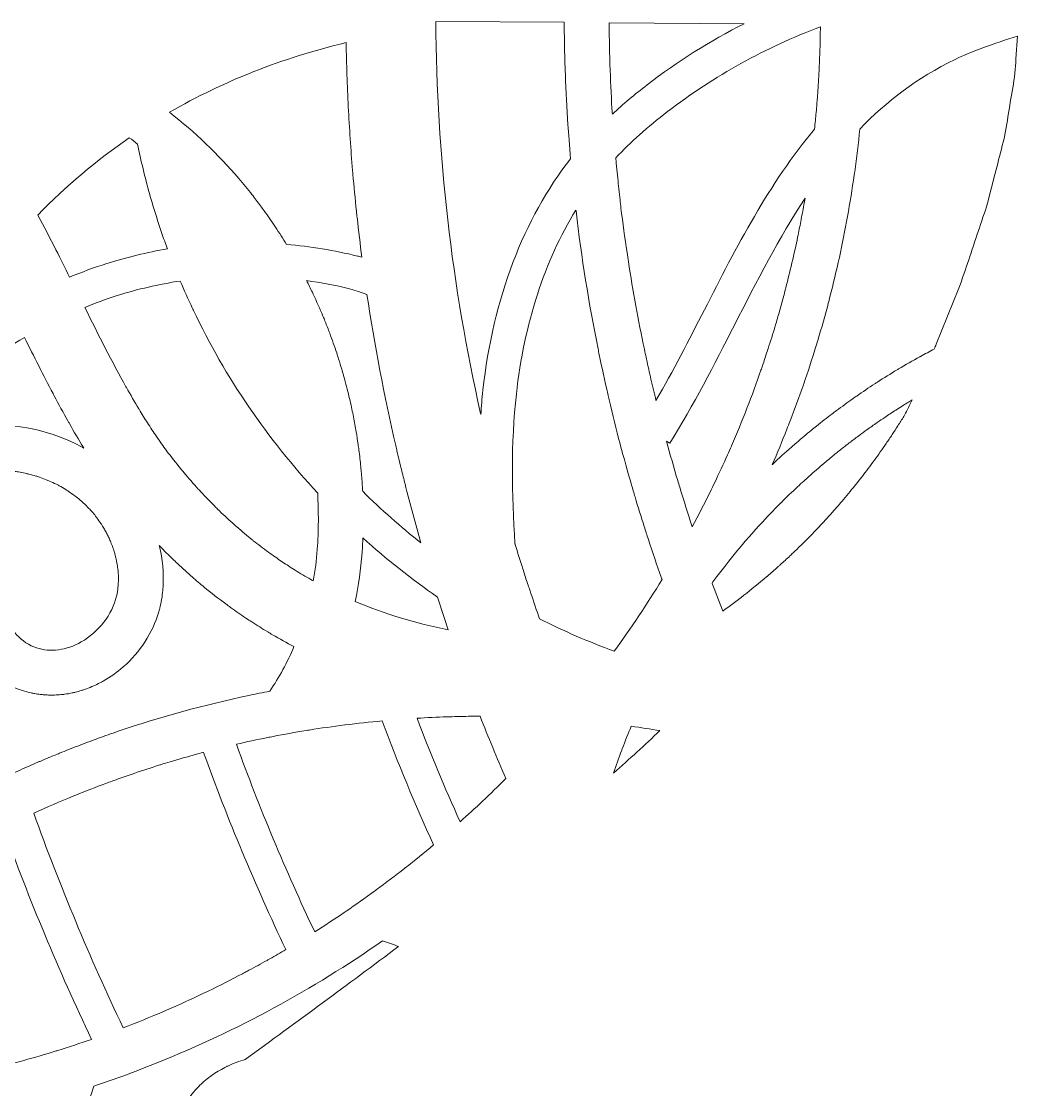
# Model space of a CAD drawing. Header units: millimetres. Extents: x -131 to 670, y -112 to 1620.
# Drawn here: x 345.3 to 404, y 655.9 to 718.8 of the extents above; entities that cross this region are included whole.
import ezdxf

# ---------------------------------------------------------------- set-up
doc = ezdxf.new("R2010")
doc.units = ezdxf.units.MM
doc.header["$MEASUREMENT"] = 0
doc.layers.add('Layer 2', color=7, linetype='Continuous')

msp = doc.modelspace()

# ---------------------------------------------------------------- linework, layer by layer
at = {"layer": 'Layer 2', "lineweight": 0}
for points, knots in [([(369.725, 718.844), (369.725, 718.844), (377.289, 718.787), (377.289, 718.787), (377.289, 718.741), (377.291, 718.696), (377.291, 718.651), (377.297, 718.043), (377.307, 717.436), (377.323, 716.83), (377.325, 716.748), (377.328, 716.666), (377.331, 716.583), (377.348, 716.002), (377.368, 715.421), (377.395, 714.841), (377.403, 714.671), (377.414, 714.502), (377.422, 714.333), (377.448, 713.837), (377.474, 713.341), (377.506, 712.847), (377.526, 712.54), (377.552, 712.234), (377.575, 711.927), (377.603, 711.556), (377.628, 711.184), (377.66, 710.814), (377.662, 710.793), (377.664, 710.771), (377.665, 710.749), (374.886, 707.212), (373.102, 702.515), (372.502, 697.111), (372.449, 696.635), (372.414, 696.158), (372.378, 695.681), (372.374, 695.701), (372.369, 695.721), (372.365, 695.741), (370.674, 703.242), (369.779, 710.976), (369.725, 718.844)], [0, 0, 0, 0, 1, 1, 1, 2, 2, 2, 3, 3, 3, 4, 4, 4, 5, 5, 5, 6, 6, 6, 7, 7, 7, 8, 8, 8, 9, 9, 9, 10, 10, 10, 11, 11, 11, 12, 12, 12, 13, 13, 13, 14, 14, 14, 14]), ([(387.887, 718.707), (385.882, 717.688), (383.972, 716.486), (382.172, 715.102), (381.429, 714.53), (380.751, 713.96), (380.126, 713.386), (380.123, 713.442), (380.118, 713.497), (380.114, 713.551), (380.111, 713.591), (380.108, 713.631), (380.105, 713.671), (380.105, 713.682), (380.105, 713.694), (380.104, 713.705), (380.052, 714.565), (380.015, 715.43), (379.986, 716.295), (379.979, 716.514), (379.972, 716.733), (379.966, 716.952), (379.965, 717.017), (379.964, 717.083), (379.962, 717.149), (379.95, 717.687), (379.943, 718.227), (379.938, 718.767), (379.938, 718.767), (387.887, 718.707), (387.887, 718.707)], [0, 0, 0, 0, 1, 1, 1, 2, 2, 2, 3, 3, 3, 4, 4, 4, 5, 5, 5, 6, 6, 6, 7, 7, 7, 8, 8, 8, 9, 9, 9, 10, 10, 10, 10]), ([(383.383, 713.53), (386.131, 715.643), (389.151, 717.31), (392.379, 718.517), (392.375, 718.117), (392.372, 717.717), (392.361, 717.319), (392.351, 717.003), (392.336, 716.687), (392.322, 716.372), (392.314, 716.172), (392.304, 715.974), (392.294, 715.775), (392.291, 715.715), (392.289, 715.655), (392.286, 715.594), (392.273, 715.375), (392.257, 715.157), (392.242, 714.938), (392.229, 714.735), (392.217, 714.532), (392.202, 714.331), (392.193, 714.208), (392.183, 714.086), (392.173, 713.964), (392.147, 713.644), (392.116, 713.326), (392.085, 713.007), (392.069, 712.837), (392.056, 712.667), (392.039, 712.498), (389.357, 709.297), (387.43, 705.538), (385.545, 701.848), (384.639, 700.074), (383.706, 698.257), (382.697, 696.514), (382.596, 696.928), (382.498, 697.345), (382.403, 697.761), (382.314, 698.153), (382.227, 698.545), (382.142, 698.938), (382.134, 698.973), (382.126, 699.008), (382.119, 699.044), (382.084, 699.204), (382.049, 699.364), (382.015, 699.525), (381.656, 701.23), (381.342, 702.953), (381.073, 704.69), (381.045, 704.869), (381.018, 705.048), (380.991, 705.228), (380.862, 706.097), (380.74, 706.969), (380.634, 707.847), (380.634, 707.85), (380.633, 707.853), (380.633, 707.856), (380.614, 708.013), (380.598, 708.171), (380.58, 708.328), (380.532, 708.757), (380.489, 709.186), (380.445, 709.617), (380.422, 709.848), (380.395, 710.08), (380.372, 710.312), (380.368, 710.355), (380.363, 710.397), (380.359, 710.439), (380.348, 710.56), (380.337, 710.681), (380.326, 710.802), (381.19, 711.719), (382.198, 712.618), (383.383, 713.53)], [0, 0, 0, 0, 1, 1, 1, 2, 2, 2, 3, 3, 3, 4, 4, 4, 5, 5, 5, 6, 6, 6, 7, 7, 7, 8, 8, 8, 9, 9, 9, 10, 10, 10, 11, 11, 11, 12, 12, 12, 13, 13, 13, 14, 14, 14, 15, 15, 15, 16, 16, 16, 17, 17, 17, 18, 18, 18, 19, 19, 19, 20, 20, 20, 21, 21, 21, 22, 22, 22, 23, 23, 23, 24, 24, 24, 25, 25, 25, 26, 26, 26, 26]), ([(365.372, 704.945), (365.269, 704.976), (365.177, 705.003), (365.112, 705.019), (363.746, 705.357), (362.342, 705.584), (360.931, 705.709), (360.723, 706.049), (360.509, 706.386), (360.288, 706.719), (360.288, 706.719), (360.288, 706.719), (360.288, 706.719), (360.07, 707.046), (359.847, 707.37), (359.616, 707.688), (359.546, 707.786), (359.471, 707.881), (359.399, 707.978), (359.235, 708.2), (359.071, 708.422), (358.901, 708.64), (358.648, 708.962), (358.389, 709.279), (358.123, 709.59), (356.904, 711.017), (355.537, 712.316), (354.048, 713.491), (357.201, 715.315), (360.671, 716.688), (364.448, 717.59), (364.469, 716.327), (364.512, 715.067), (364.575, 713.811), (364.638, 712.555), (364.722, 711.303), (364.826, 710.055), (364.832, 709.986), (364.84, 709.917), (364.846, 709.847), (364.908, 709.119), (364.979, 708.392), (365.055, 707.666), (365.068, 707.538), (365.082, 707.409), (365.096, 707.281), (365.181, 706.501), (365.272, 705.722), (365.372, 704.945)], [0, 0, 0, 0, 1, 1, 1, 2, 2, 2, 3, 3, 3, 4, 4, 4, 5, 5, 5, 6, 6, 6, 7, 7, 7, 8, 8, 8, 9, 9, 9, 10, 10, 10, 11, 11, 11, 12, 12, 12, 13, 13, 13, 14, 14, 14, 15, 15, 15, 16, 16, 16, 16]), ([(396.988, 698.37), (396.958, 698.352), (396.928, 698.335), (396.899, 698.317), (396.509, 698.082), (396.122, 697.841), (395.738, 697.593), (395.688, 697.56), (395.637, 697.527), (395.586, 697.495), (395.227, 697.261), (394.872, 697.02), (394.519, 696.774), (394.448, 696.725), (394.376, 696.677), (394.305, 696.627), (393.977, 696.395), (393.652, 696.157), (393.328, 695.914), (393.238, 695.847), (393.148, 695.783), (393.059, 695.715), (392.755, 695.483), (392.455, 695.246), (392.157, 695.006), (392.055, 694.924), (391.95, 694.844), (391.849, 694.761), (391.556, 694.521), (391.266, 694.273), (390.978, 694.024), (390.878, 693.938), (390.776, 693.855), (390.677, 693.767), (390.299, 693.434), (389.925, 693.094), (389.556, 692.746), (389.553, 692.743), (389.55, 692.74), (389.547, 692.738), (389.845, 693.423), (390.128, 694.115), (390.404, 694.812), (390.468, 694.976), (390.533, 695.141), (390.597, 695.306), (390.869, 696.01), (391.132, 696.717), (391.38, 697.432), (391.387, 697.451), (391.393, 697.47), (391.4, 697.49), (391.646, 698.199), (391.876, 698.915), (392.099, 699.635), (392.141, 699.773), (392.184, 699.91), (392.225, 700.049), (392.452, 700.8), (392.668, 701.555), (392.868, 702.317), (392.869, 702.32), (392.87, 702.324), (392.871, 702.328), (393.072, 703.094), (393.257, 703.867), (393.431, 704.644), (393.453, 704.743), (393.475, 704.84), (393.497, 704.938), (393.847, 706.534), (394.139, 708.152), (394.371, 709.79), (394.381, 709.855), (394.391, 709.92), (394.4, 709.985), (394.516, 710.819), (394.617, 711.658), (394.702, 712.502), (394.702, 712.502), (394.702, 712.503), (394.702, 712.503), (396.268, 714.118), (398.087, 715.518), (400.311, 716.601), (401.244, 717.056), (402.601, 717.538), (403.998, 717.98), (403.998, 717.98), (403.901, 716.643), (403.901, 716.643), (403.873, 715.499), (403.594, 714.365), (403.429, 713.226), (403.288, 712.085), (402.938, 710.961), (402.662, 709.832), (402.662, 709.832), (402.231, 708.138), (402.231, 708.138), (402.06, 707.578), (401.86, 707.023), (401.676, 706.464), (401.296, 705.351), (400.938, 704.232), (400.541, 703.122), (400.541, 703.122), (399.204, 699.826), (399.204, 699.826), (399.165, 699.731), (399.127, 699.637), (399.089, 699.541), (398.817, 699.399), (398.544, 699.259), (398.274, 699.11), (398.261, 699.103), (398.248, 699.096), (398.235, 699.088), (397.816, 698.856), (397.401, 698.617), (396.988, 698.37)], [0, 0, 0, 0, 1, 1, 1, 2, 2, 2, 3, 3, 3, 4, 4, 4, 5, 5, 5, 6, 6, 6, 7, 7, 7, 8, 8, 8, 9, 9, 9, 10, 10, 10, 11, 11, 11, 12, 12, 12, 13, 13, 13, 14, 14, 14, 15, 15, 15, 16, 16, 16, 17, 17, 17, 18, 18, 18, 19, 19, 19, 20, 20, 20, 21, 21, 21, 22, 22, 22, 23, 23, 23, 24, 24, 24, 25, 25, 25, 26, 26, 26, 27, 27, 27, 28, 28, 28, 29, 29, 29, 30, 30, 30, 31, 31, 31, 32, 32, 32, 33, 33, 33, 34, 34, 34, 35, 35, 35, 36, 36, 36, 37, 37, 37, 38, 38, 38, 39, 39, 39, 40, 40, 40, 40]), ([(348.162, 703.781), (347.896, 704.315), (347.628, 704.849), (347.357, 705.382), (347.007, 706.071), (346.654, 706.757), (346.291, 707.436), (347.944, 709.142), (349.742, 710.657), (351.673, 711.988), (351.837, 711.867), (351.998, 711.734), (352.16, 711.609), (352.261, 711.119), (352.369, 710.633), (352.487, 710.15), (352.721, 709.183), (352.988, 708.228), (353.287, 707.287), (353.437, 706.817), (353.594, 706.35), (353.759, 705.887), (353.759, 705.887), (353.759, 705.886), (353.759, 705.886), (353.762, 705.88), (353.764, 705.874), (353.766, 705.868), (353.817, 705.725), (353.872, 705.584), (353.924, 705.442), (352.718, 705.237), (351.526, 704.95), (350.356, 704.581), (349.597, 704.341), (348.872, 704.068), (348.162, 703.781)], [0, 0, 0, 0, 1, 1, 1, 2, 2, 2, 3, 3, 3, 4, 4, 4, 5, 5, 5, 6, 6, 6, 7, 7, 7, 8, 8, 8, 9, 9, 9, 10, 10, 10, 11, 11, 11, 12, 12, 12, 12]), ([(383.506, 693.995), (384.909, 696.238), (386.131, 698.63), (387.313, 700.943), (388.645, 703.551), (389.951, 706.096), (391.479, 708.42), (391.457, 708.292), (391.432, 708.164), (391.409, 708.035), (391.351, 707.709), (391.29, 707.384), (391.227, 707.059), (391.167, 706.749), (391.105, 706.439), (391.041, 706.131), (390.992, 705.893), (390.938, 705.657), (390.886, 705.421), (390.767, 704.88), (390.64, 704.342), (390.508, 703.806), (390.446, 703.558), (390.387, 703.31), (390.322, 703.063), (390.248, 702.779), (390.172, 702.497), (390.095, 702.214), (390.015, 701.924), (389.934, 701.635), (389.85, 701.347), (389.808, 701.203), (389.768, 701.057), (389.725, 700.913), (389.707, 700.852), (389.688, 700.791), (389.669, 700.729), (389.534, 700.282), (389.385, 699.842), (389.241, 699.398), (389.15, 699.121), (389.066, 698.84), (388.972, 698.564), (388.941, 698.475), (388.912, 698.385), (388.881, 698.296), (388.358, 696.786), (387.778, 695.303), (387.146, 693.847), (387.143, 693.842), (387.141, 693.836), (387.139, 693.83), (387.063, 693.654), (386.984, 693.48), (386.906, 693.306), (386.664, 692.762), (386.414, 692.223), (386.158, 691.686), (386.065, 691.494), (385.974, 691.3), (385.88, 691.109), (385.542, 690.421), (385.196, 689.739), (384.835, 689.066), (384.578, 689.84), (384.335, 690.619), (384.098, 691.401), (384.059, 691.532), (384.02, 691.663), (383.981, 691.793), (383.752, 692.563), (383.53, 693.335), (383.319, 694.111), (383.319, 694.111), (383.506, 693.995), (383.506, 693.995)], [0, 0, 0, 0, 1, 1, 1, 2, 2, 2, 3, 3, 3, 4, 4, 4, 5, 5, 5, 6, 6, 6, 7, 7, 7, 8, 8, 8, 9, 9, 9, 10, 10, 10, 11, 11, 11, 12, 12, 12, 13, 13, 13, 14, 14, 14, 15, 15, 15, 16, 16, 16, 17, 17, 17, 18, 18, 18, 19, 19, 19, 20, 20, 20, 21, 21, 21, 22, 22, 22, 23, 23, 23, 24, 24, 24, 25, 25, 25, 25]), ([(374.474, 696.893), (374.936, 701.052), (376.138, 704.743), (377.979, 707.731), (377.981, 707.712), (377.984, 707.693), (377.986, 707.674), (378.309, 704.94), (378.742, 702.231), (379.284, 699.552), (379.308, 699.437), (379.332, 699.321), (379.356, 699.206), (379.515, 698.435), (379.682, 697.666), (379.859, 696.9), (379.886, 696.784), (379.911, 696.668), (379.938, 696.552), (380.142, 695.684), (380.355, 694.819), (380.582, 693.958), (380.585, 693.945), (380.589, 693.931), (380.593, 693.917), (380.802, 693.124), (381.024, 692.335), (381.252, 691.548), (381.322, 691.307), (381.394, 691.068), (381.466, 690.827), (381.64, 690.245), (381.82, 689.664), (382.004, 689.085), (382.085, 688.831), (382.165, 688.577), (382.248, 688.324), (382.492, 687.579), (382.744, 686.836), (383.005, 686.098), (383.021, 686.053), (383.036, 686.007), (383.052, 685.962), (382.167, 684.516), (381.227, 683.109), (380.235, 681.743), (378.727, 682.294), (377.26, 682.932), (375.841, 683.65), (375.667, 684.143), (375.501, 684.64), (375.334, 685.136), (375.258, 685.361), (375.179, 685.584), (375.104, 685.81), (375.018, 686.074), (374.937, 686.34), (374.852, 686.604), (374.701, 687.077), (374.548, 687.549), (374.403, 688.025), (374.399, 688.038), (374.395, 688.05), (374.392, 688.063), (374.193, 690.996), (374.15, 693.97), (374.474, 696.893)], [0, 0, 0, 0, 1, 1, 1, 2, 2, 2, 3, 3, 3, 4, 4, 4, 5, 5, 5, 6, 6, 6, 7, 7, 7, 8, 8, 8, 9, 9, 9, 10, 10, 10, 11, 11, 11, 12, 12, 12, 13, 13, 13, 14, 14, 14, 15, 15, 15, 16, 16, 16, 17, 17, 17, 18, 18, 18, 19, 19, 19, 20, 20, 20, 21, 21, 21, 22, 22, 22, 22]), ([(361.057, 686.763), (360.821, 686.916), (360.587, 687.072), (360.355, 687.233), (360.229, 687.321), (360.102, 687.407), (359.978, 687.497), (359.675, 687.715), (359.376, 687.94), (359.082, 688.172), (359.046, 688.2), (359.01, 688.225), (358.975, 688.253), (358.955, 688.269), (358.936, 688.286), (358.916, 688.301), (358.611, 688.545), (358.312, 688.799), (358.015, 689.059), (357.933, 689.13), (357.851, 689.202), (357.77, 689.275), (357.466, 689.548), (357.166, 689.827), (356.871, 690.116), (356.81, 690.175), (356.751, 690.237), (356.691, 690.297), (356.426, 690.561), (356.165, 690.832), (355.908, 691.11), (355.852, 691.17), (355.795, 691.229), (355.739, 691.29), (355.452, 691.605), (355.171, 691.93), (354.894, 692.262), (354.83, 692.338), (354.766, 692.416), (354.703, 692.494), (354.42, 692.839), (354.141, 693.19), (353.869, 693.553), (353.868, 693.555), (353.867, 693.556), (353.865, 693.558), (353.667, 693.823), (353.473, 694.1), (353.281, 694.381), (353.099, 694.647), (352.919, 694.921), (352.742, 695.199), (352.576, 695.457), (352.412, 695.721), (352.25, 695.991), (352.245, 695.998), (352.24, 696.006), (352.236, 696.013), (351.989, 696.424), (351.745, 696.845), (351.503, 697.277), (351.495, 697.29), (351.487, 697.304), (351.48, 697.318), (350.66, 698.784), (349.863, 700.363), (349.051, 701.995), (349.695, 702.26), (350.332, 702.493), (350.954, 702.689), (352.17, 703.073), (353.413, 703.356), (354.674, 703.548), (354.901, 703.013), (355.137, 702.483), (355.385, 701.96), (355.406, 701.914), (355.426, 701.868), (355.447, 701.823), (355.447, 701.823), (355.449, 701.82), (355.449, 701.82), (357.339, 697.86), (359.818, 694.234), (362.771, 691.052), (362.799, 690.501), (362.812, 689.949), (362.809, 689.396), (362.806, 688.843), (362.786, 688.29), (362.746, 687.738), (362.702, 687.107), (362.618, 686.49), (362.512, 685.882), (362.46, 685.911), (362.41, 685.942), (362.359, 685.972), (362.05, 686.146), (361.745, 686.327), (361.443, 686.515), (361.314, 686.596), (361.186, 686.68), (361.057, 686.763)], [0, 0, 0, 0, 1, 1, 1, 2, 2, 2, 3, 3, 3, 4, 4, 4, 5, 5, 5, 6, 6, 6, 7, 7, 7, 8, 8, 8, 9, 9, 9, 10, 10, 10, 11, 11, 11, 12, 12, 12, 13, 13, 13, 14, 14, 14, 15, 15, 15, 16, 16, 16, 17, 17, 17, 18, 18, 18, 19, 19, 19, 20, 20, 20, 21, 21, 21, 22, 22, 22, 23, 23, 23, 24, 24, 24, 25, 25, 25, 26, 26, 26, 27, 27, 27, 28, 28, 28, 29, 29, 29, 30, 30, 30, 31, 31, 31, 32, 32, 32, 33, 33, 33, 34, 34, 34, 34]), ([(362.509, 702.77), (362.491, 702.808), (362.474, 702.846), (362.456, 702.884), (362.346, 703.117), (362.233, 703.348), (362.117, 703.577), (362.966, 703.456), (363.808, 703.298), (364.635, 703.093), (364.795, 703.053), (365.196, 702.922), (365.674, 702.759), (366.12, 699.759), (366.687, 696.788), (367.368, 693.852), (367.393, 693.744), (367.417, 693.634), (367.442, 693.526), (367.517, 693.207), (367.597, 692.889), (367.675, 692.57), (367.747, 692.277), (367.816, 691.983), (367.89, 691.691), (367.898, 691.659), (367.906, 691.627), (367.915, 691.595), (368.21, 690.431), (368.523, 689.271), (368.856, 688.118), (368.255, 688.594), (367.668, 689.086), (367.094, 689.595), (366.522, 690.103), (365.964, 690.626), (365.421, 691.164), (365.418, 691.213), (365.413, 691.262), (365.41, 691.311), (365.394, 691.616), (365.372, 691.92), (365.346, 692.224), (365.335, 692.348), (365.324, 692.472), (365.312, 692.596), (365.28, 692.93), (365.243, 693.263), (365.2, 693.595), (365.185, 693.705), (365.168, 693.814), (365.152, 693.924), (365.117, 694.172), (365.079, 694.419), (365.038, 694.666), (365.015, 694.807), (364.991, 694.948), (364.966, 695.09), (364.91, 695.396), (364.851, 695.702), (364.786, 696.006), (364.752, 696.166), (364.715, 696.324), (364.679, 696.483), (364.637, 696.667), (364.593, 696.849), (364.548, 697.032), (364.498, 697.23), (364.448, 697.428), (364.395, 697.625), (364.329, 697.871), (364.261, 698.116), (364.188, 698.36), (364.129, 698.56), (364.067, 698.759), (364.004, 698.958), (363.966, 699.075), (363.928, 699.192), (363.889, 699.31), (363.76, 699.7), (363.623, 700.088), (363.478, 700.473), (363.456, 700.532), (363.435, 700.592), (363.412, 700.651), (363.325, 700.879), (363.235, 701.105), (363.143, 701.331), (363.122, 701.382), (363.1, 701.433), (363.079, 701.484), (362.899, 701.917), (362.709, 702.346), (362.509, 702.77)], [0, 0, 0, 0, 1, 1, 1, 2, 2, 2, 3, 3, 3, 4, 4, 4, 5, 5, 5, 6, 6, 6, 7, 7, 7, 8, 8, 8, 9, 9, 9, 10, 10, 10, 11, 11, 11, 12, 12, 12, 13, 13, 13, 14, 14, 14, 15, 15, 15, 16, 16, 16, 17, 17, 17, 18, 18, 18, 19, 19, 19, 20, 20, 20, 21, 21, 21, 22, 22, 22, 23, 23, 23, 24, 24, 24, 25, 25, 25, 26, 26, 26, 27, 27, 27, 28, 28, 28, 29, 29, 29, 30, 30, 30, 31, 31, 31, 31]), ([(337.882, 693.264), (339.697, 696.088), (342.511, 698.475), (345.497, 700.23), (346.059, 699.098), (346.616, 697.991), (347.182, 696.919), (347.204, 696.877), (347.227, 696.834), (347.249, 696.792), (347.516, 696.289), (347.784, 695.794), (348.056, 695.309), (348.087, 695.255), (348.117, 695.202), (348.148, 695.148), (348.418, 694.671), (348.691, 694.201), (348.971, 693.743), (348.977, 693.732), (348.984, 693.72), (348.99, 693.709), (346.709, 694.999), (343.903, 695.396), (341.371, 694.731), (340.051, 694.384), (338.855, 693.791), (337.817, 692.985), (337.839, 693.078), (337.861, 693.171), (337.882, 693.264)], [0, 0, 0, 0, 1, 1, 1, 2, 2, 2, 3, 3, 3, 4, 4, 4, 5, 5, 5, 6, 6, 6, 7, 7, 7, 8, 8, 8, 9, 9, 9, 10, 10, 10, 10]), ([(386.055, 685.833), (387.256, 687.457), (388.588, 689.014), (390.058, 690.484), (390.06, 690.486), (390.063, 690.488), (390.065, 690.492), (390.385, 690.811), (390.709, 691.123), (391.037, 691.429), (391.155, 691.541), (391.276, 691.647), (391.396, 691.757), (391.608, 691.95), (391.82, 692.144), (392.035, 692.332), (392.184, 692.463), (392.335, 692.59), (392.486, 692.719), (392.674, 692.878), (392.861, 693.037), (393.051, 693.194), (393.219, 693.332), (393.389, 693.467), (393.559, 693.602), (393.732, 693.74), (393.906, 693.877), (394.081, 694.011), (394.265, 694.152), (394.451, 694.293), (394.637, 694.431), (394.798, 694.55), (394.96, 694.668), (395.123, 694.785), (395.323, 694.929), (395.523, 695.072), (395.725, 695.212), (395.872, 695.314), (396.021, 695.413), (396.169, 695.513), (396.388, 695.659), (396.605, 695.806), (396.825, 695.948), (396.948, 696.027), (397.072, 696.104), (397.196, 696.181), (397.391, 696.304), (397.587, 696.425), (397.783, 696.546), (397.639, 696.242), (397.487, 695.943), (397.337, 695.642), (397.324, 695.62), (397.311, 695.597), (397.297, 695.575), (397.181, 695.387), (397.063, 695.207), (396.946, 695.024), (396.835, 694.85), (396.724, 694.674), (396.612, 694.504), (396.495, 694.327), (396.376, 694.157), (396.258, 693.984), (396.143, 693.815), (396.027, 693.645), (395.911, 693.48), (395.795, 693.315), (395.677, 693.156), (395.56, 692.995), (395.439, 692.83), (395.319, 692.664), (395.198, 692.502), (395.083, 692.35), (394.967, 692.201), (394.852, 692.053), (394.727, 691.891), (394.601, 691.728), (394.475, 691.571), (394.363, 691.43), (394.251, 691.294), (394.138, 691.157), (394.007, 690.997), (393.876, 690.838), (393.744, 690.682), (393.636, 690.556), (393.529, 690.432), (393.422, 690.308), (393.283, 690.149), (393.145, 689.991), (393.007, 689.837), (392.907, 689.725), (392.806, 689.614), (392.706, 689.505), (392.559, 689.344), (392.412, 689.187), (392.266, 689.032), (392.175, 688.935), (392.083, 688.84), (391.992, 688.745), (391.835, 688.582), (391.678, 688.423), (391.522, 688.267), (391.443, 688.187), (391.363, 688.108), (391.284, 688.029), (391.113, 687.861), (390.943, 687.698), (390.775, 687.537), (390.711, 687.477), (390.647, 687.415), (390.584, 687.356), (390.395, 687.179), (390.208, 687.008), (390.022, 686.84), (389.98, 686.801), (389.938, 686.763), (389.895, 686.725), (389.681, 686.533), (389.468, 686.347), (389.258, 686.168), (389.246, 686.157), (389.233, 686.145), (389.22, 686.135), (388.297, 685.346), (387.421, 684.673), (386.628, 684.108), (386.415, 684.649), (386.206, 685.193), (386.002, 685.739), (386.02, 685.77), (386.037, 685.802), (386.055, 685.833)], [0, 0, 0, 0, 1, 1, 1, 2, 2, 2, 3, 3, 3, 4, 4, 4, 5, 5, 5, 6, 6, 6, 7, 7, 7, 8, 8, 8, 9, 9, 9, 10, 10, 10, 11, 11, 11, 12, 12, 12, 13, 13, 13, 14, 14, 14, 15, 15, 15, 16, 16, 16, 17, 17, 17, 18, 18, 18, 19, 19, 19, 20, 20, 20, 21, 21, 21, 22, 22, 22, 23, 23, 23, 24, 24, 24, 25, 25, 25, 26, 26, 26, 27, 27, 27, 28, 28, 28, 29, 29, 29, 30, 30, 30, 31, 31, 31, 32, 32, 32, 33, 33, 33, 34, 34, 34, 35, 35, 35, 36, 36, 36, 37, 37, 37, 38, 38, 38, 39, 39, 39, 40, 40, 40, 41, 41, 41, 42, 42, 42, 43, 43, 43, 44, 44, 44, 44]), ([(351.019, 677.023), (350.626, 676.89), (350.233, 676.754), (349.842, 676.612), (349.682, 676.554), (349.524, 676.49), (349.365, 676.431), (348.975, 676.286), (348.586, 676.14), (348.199, 675.988), (348.162, 675.973), (348.126, 675.96), (348.089, 675.946), (347.916, 675.877), (347.744, 675.807), (347.571, 675.737), (347.52, 675.716), (347.47, 675.694), (347.42, 675.673), (347.098, 675.543), (346.777, 675.409), (346.458, 675.272), (346.401, 675.248), (346.343, 675.226), (346.287, 675.202), (346.115, 675.128), (345.943, 675.055), (345.772, 674.98), (345.738, 674.964), (345.704, 674.948), (345.669, 674.933), (345.294, 674.767), (344.92, 674.596), (344.548, 674.422), (344.388, 674.349), (344.225, 674.279), (344.066, 674.203), (344.063, 674.202), (344.062, 674.201), (344.06, 674.2), (343.845, 674.277), (343.632, 674.359), (343.423, 674.446), (343.396, 674.457), (343.37, 674.468), (343.344, 674.479), (343.165, 674.554), (342.988, 674.633), (342.813, 674.715), (342.776, 674.733), (342.738, 674.751), (342.7, 674.768), (342.526, 674.852), (342.354, 674.939), (342.185, 675.029), (342.161, 675.042), (342.136, 675.054), (342.112, 675.067), (341.721, 675.279), (341.343, 675.508), (340.981, 675.753), (340.954, 675.771), (340.928, 675.79), (340.901, 675.808), (340.753, 675.911), (340.606, 676.016), (340.463, 676.123), (340.425, 676.152), (340.388, 676.18), (340.351, 676.209), (340.212, 676.316), (340.076, 676.425), (339.942, 676.537), (339.914, 676.561), (339.885, 676.584), (339.857, 676.608), (339.696, 676.746), (339.539, 676.886), (339.387, 677.031), (339.211, 677.198), (339.043, 677.371), (338.88, 677.546), (338.85, 677.579), (338.821, 677.611), (338.791, 677.643), (338.471, 677.997), (338.178, 678.367), (337.914, 678.751), (337.887, 678.791), (337.86, 678.83), (337.834, 678.87), (337.705, 679.063), (337.582, 679.258), (337.468, 679.458), (337.357, 679.654), (337.254, 679.854), (337.158, 680.059), (336.872, 680.675), (336.658, 681.328), (336.516, 681.999), (336.646, 683.882), (336.778, 685.716), (336.957, 687.47), (336.986, 687.544), (337.012, 687.618), (337.042, 687.691), (338.008, 689.986), (339.785, 691.576), (342.045, 692.17), (342.642, 692.327), (343.26, 692.401), (343.879, 692.403), (344.008, 692.403), (344.137, 692.401), (344.266, 692.395), (344.343, 692.391), (344.42, 692.386), (344.497, 692.38), (344.63, 692.369), (344.764, 692.355), (344.897, 692.338), (344.979, 692.327), (345.061, 692.315), (345.142, 692.302), (345.278, 692.28), (345.413, 692.254), (345.547, 692.225), (345.619, 692.209), (345.691, 692.192), (345.763, 692.174), (345.899, 692.141), (346.034, 692.103), (346.167, 692.062), (346.238, 692.04), (346.309, 692.018), (346.379, 691.994), (346.515, 691.948), (346.65, 691.899), (346.783, 691.845), (346.848, 691.819), (346.913, 691.792), (346.978, 691.764), (347.113, 691.705), (347.246, 691.643), (347.377, 691.576), (347.432, 691.549), (347.486, 691.521), (347.54, 691.492), (347.674, 691.419), (347.806, 691.343), (347.936, 691.262), (347.991, 691.228), (348.045, 691.193), (348.099, 691.158), (348.233, 691.069), (348.365, 690.977), (348.492, 690.88), (348.51, 690.867), (348.529, 690.855), (348.546, 690.841), (348.657, 690.755), (348.764, 690.665), (348.868, 690.572), (348.887, 690.556), (348.905, 690.538), (348.924, 690.522), (349.006, 690.447), (349.087, 690.37), (349.165, 690.292), (349.19, 690.266), (349.215, 690.24), (349.24, 690.214), (349.312, 690.139), (349.382, 690.063), (349.45, 689.986), (349.473, 689.96), (349.496, 689.934), (349.518, 689.908), (349.597, 689.815), (349.674, 689.72), (349.747, 689.623), (349.755, 689.613), (349.763, 689.604), (349.771, 689.593), (349.852, 689.486), (349.928, 689.376), (350.002, 689.264), (350.021, 689.236), (350.038, 689.208), (350.056, 689.179), (350.108, 689.097), (350.159, 689.015), (350.207, 688.931), (350.231, 688.89), (350.254, 688.849), (350.276, 688.807), (350.317, 688.734), (350.356, 688.66), (350.393, 688.585), (350.416, 688.541), (350.438, 688.496), (350.459, 688.451), (350.495, 688.375), (350.529, 688.298), (350.562, 688.22), (350.58, 688.178), (350.599, 688.137), (350.615, 688.095), (350.661, 687.982), (350.703, 687.868), (350.741, 687.754), (350.756, 687.709), (350.768, 687.664), (350.782, 687.619), (350.805, 687.545), (350.827, 687.471), (350.847, 687.397), (350.862, 687.34), (350.875, 687.283), (350.889, 687.226), (350.903, 687.164), (350.917, 687.101), (350.93, 687.038), (350.942, 686.978), (350.953, 686.917), (350.963, 686.856), (350.973, 686.797), (350.981, 686.738), (350.988, 686.68), (350.997, 686.617), (351.006, 686.554), (351.011, 686.491), (351.017, 686.436), (351.019, 686.38), (351.023, 686.325), (351.026, 686.266), (351.032, 686.208), (351.033, 686.15), (351.038, 685.967), (351.031, 685.786), (351.016, 685.606), (351.013, 685.578), (351.011, 685.55), (351.008, 685.522), (350.989, 685.343), (350.963, 685.165), (350.923, 684.991), (350.673, 683.909), (349.875, 682.873), (348.839, 682.287), (347.969, 681.794), (347.031, 681.671), (346.199, 681.941), (345.78, 682.077), (345.377, 682.353), (345.038, 682.716), (344.869, 682.896), (344.715, 683.099), (344.584, 683.317), (344.454, 683.534), (344.346, 683.766), (344.266, 684.006), (344.116, 684.461), (343.944, 685.334), (344.479, 686.087), (344.512, 686.133), (344.535, 686.183), (344.561, 686.232), (344.573, 686.253), (344.588, 686.274), (344.598, 686.296), (344.618, 686.34), (344.632, 686.385), (344.648, 686.43), (344.659, 686.463), (344.671, 686.495), (344.679, 686.528), (344.69, 686.571), (344.697, 686.614), (344.703, 686.657), (344.709, 686.694), (344.714, 686.73), (344.716, 686.766), (344.719, 686.808), (344.719, 686.849), (344.718, 686.89), (344.717, 686.93), (344.714, 686.969), (344.709, 687.009), (344.705, 687.047), (344.699, 687.085), (344.692, 687.122), (344.683, 687.165), (344.67, 687.207), (344.657, 687.249), (344.647, 687.282), (344.637, 687.315), (344.625, 687.348), (344.605, 687.396), (344.58, 687.443), (344.555, 687.489), (344.542, 687.513), (344.532, 687.537), (344.517, 687.56), (344.473, 687.629), (344.424, 687.695), (344.367, 687.756), (344.307, 687.821), (344.24, 687.88), (344.165, 687.933), (343.57, 688.356), (342.744, 688.217), (342.32, 687.621), (342.214, 687.472), (342.121, 687.315), (342.034, 687.155), (342.028, 687.143), (342.021, 687.132), (342.015, 687.12), (341.93, 686.96), (341.854, 686.795), (341.789, 686.626), (341.787, 686.622), (341.786, 686.619), (341.785, 686.615), (341.719, 686.445), (341.664, 686.27), (341.619, 686.092), (341.618, 686.088), (341.617, 686.084), (341.616, 686.08), (341.572, 685.905), (341.539, 685.727), (341.516, 685.546), (341.513, 685.529), (341.511, 685.512), (341.509, 685.495), (341.487, 685.315), (341.472, 685.134), (341.47, 684.95), (341.468, 684.77), (341.48, 684.588), (341.497, 684.405), (341.5, 684.366), (341.506, 684.328), (341.51, 684.29), (341.527, 684.143), (341.551, 683.995), (341.581, 683.847), (341.589, 683.806), (341.596, 683.764), (341.606, 683.723), (341.646, 683.541), (341.693, 683.359), (341.754, 683.178), (341.864, 682.844), (342.003, 682.522), (342.166, 682.215), (342.873, 680.89), (344.042, 679.859), (345.383, 679.423), (345.423, 679.41), (345.465, 679.403), (345.505, 679.391), (345.632, 679.353), (345.759, 679.318), (345.888, 679.289), (345.961, 679.273), (346.035, 679.26), (346.109, 679.247), (346.213, 679.228), (346.318, 679.212), (346.423, 679.199), (346.5, 679.19), (346.576, 679.18), (346.653, 679.174), (346.773, 679.164), (346.893, 679.16), (347.014, 679.159), (347.102, 679.157), (347.189, 679.156), (347.277, 679.159), (347.405, 679.163), (347.532, 679.171), (347.659, 679.183), (347.726, 679.19), (347.793, 679.197), (347.86, 679.206), (348.012, 679.226), (348.164, 679.251), (348.316, 679.284), (348.38, 679.297), (348.443, 679.314), (348.506, 679.33), (348.619, 679.358), (348.731, 679.389), (348.843, 679.424), (348.907, 679.443), (348.97, 679.461), (349.033, 679.483), (349.182, 679.534), (349.33, 679.593), (349.477, 679.656), (349.543, 679.684), (349.609, 679.714), (349.674, 679.745), (349.796, 679.802), (349.916, 679.863), (350.036, 679.928), (350.072, 679.947), (350.108, 679.962), (350.144, 679.983), (350.566, 680.221), (350.96, 680.503), (351.322, 680.82), (352.314, 681.692), (353.051, 682.828), (353.408, 684.055), (353.425, 684.109), (353.439, 684.164), (353.454, 684.219), (353.469, 684.278), (353.489, 684.336), (353.502, 684.395), (353.583, 684.745), (353.632, 685.101), (353.659, 685.459), (353.661, 685.488), (353.663, 685.516), (353.665, 685.545), (353.715, 686.348), (353.636, 687.164), (353.436, 687.963), (353.449, 687.95), (353.462, 687.938), (353.474, 687.926), (353.724, 687.668), (353.977, 687.417), (354.234, 687.17), (354.325, 687.082), (354.418, 686.995), (354.51, 686.908), (354.698, 686.731), (354.888, 686.556), (355.079, 686.384), (355.177, 686.296), (355.275, 686.208), (355.374, 686.121), (355.611, 685.914), (355.851, 685.71), (356.093, 685.511), (356.507, 685.17), (356.93, 684.841), (357.359, 684.523), (357.453, 684.454), (357.548, 684.388), (357.642, 684.32), (357.939, 684.105), (358.24, 683.896), (358.544, 683.692), (358.658, 683.616), (358.772, 683.541), (358.887, 683.467), (359.196, 683.267), (359.509, 683.073), (359.825, 682.884), (359.921, 682.827), (360.015, 682.768), (360.112, 682.712), (360.528, 682.47), (360.947, 682.235), (361.374, 682.013), (360.977, 681.083), (360.505, 680.201), (359.956, 679.384), (359.539, 679.304), (359.123, 679.22), (358.708, 679.131), (356.097, 678.583), (353.53, 677.878), (351.019, 677.023)], [0, 0, 0, 0, 1, 1, 1, 2, 2, 2, 3, 3, 3, 4, 4, 4, 5, 5, 5, 6, 6, 6, 7, 7, 7, 8, 8, 8, 9, 9, 9, 10, 10, 10, 11, 11, 11, 12, 12, 12, 13, 13, 13, 14, 14, 14, 15, 15, 15, 16, 16, 16, 17, 17, 17, 18, 18, 18, 19, 19, 19, 20, 20, 20, 21, 21, 21, 22, 22, 22, 23, 23, 23, 24, 24, 24, 25, 25, 25, 26, 26, 26, 27, 27, 27, 28, 28, 28, 29, 29, 29, 30, 30, 30, 31, 31, 31, 32, 32, 32, 33, 33, 33, 34, 34, 34, 35, 35, 35, 36, 36, 36, 37, 37, 37, 38, 38, 38, 39, 39, 39, 40, 40, 40, 41, 41, 41, 42, 42, 42, 43, 43, 43, 44, 44, 44, 45, 45, 45, 46, 46, 46, 47, 47, 47, 48, 48, 48, 49, 49, 49, 50, 50, 50, 51, 51, 51, 52, 52, 52, 53, 53, 53, 54, 54, 54, 55, 55, 55, 56, 56, 56, 57, 57, 57, 58, 58, 58, 59, 59, 59, 60, 60, 60, 61, 61, 61, 62, 62, 62, 63, 63, 63, 64, 64, 64, 65, 65, 65, 66, 66, 66, 67, 67, 67, 68, 68, 68, 69, 69, 69, 70, 70, 70, 71, 71, 71, 72, 72, 72, 73, 73, 73, 74, 74, 74, 75, 75, 75, 76, 76, 76, 77, 77, 77, 78, 78, 78, 79, 79, 79, 80, 80, 80, 81, 81, 81, 82, 82, 82, 83, 83, 83, 84, 84, 84, 85, 85, 85, 86, 86, 86, 87, 87, 87, 88, 88, 88, 89, 89, 89, 90, 90, 90, 91, 91, 91, 92, 92, 92, 93, 93, 93, 94, 94, 94, 95, 95, 95, 96, 96, 96, 97, 97, 97, 98, 98, 98, 99, 99, 99, 100, 100, 100, 101, 101, 101, 102, 102, 102, 103, 103, 103, 104, 104, 104, 105, 105, 105, 106, 106, 106, 107, 107, 107, 108, 108, 108, 109, 109, 109, 110, 110, 110, 111, 111, 111, 112, 112, 112, 113, 113, 113, 114, 114, 114, 115, 115, 115, 116, 116, 116, 117, 117, 117, 118, 118, 118, 119, 119, 119, 120, 120, 120, 121, 121, 121, 122, 122, 122, 123, 123, 123, 124, 124, 124, 125, 125, 125, 126, 126, 126, 127, 127, 127, 128, 128, 128, 129, 129, 129, 130, 130, 130, 131, 131, 131, 132, 132, 132, 133, 133, 133, 134, 134, 134, 135, 135, 135, 136, 136, 136, 137, 137, 137, 138, 138, 138, 139, 139, 139, 140, 140, 140, 141, 141, 141, 142, 142, 142, 143, 143, 143, 144, 144, 144, 145, 145, 145, 146, 146, 146, 147, 147, 147, 148, 148, 148, 149, 149, 149, 150, 150, 150, 151, 151, 151, 152, 152, 152, 153, 153, 153, 154, 154, 154, 155, 155, 155, 156, 156, 156, 157, 157, 157, 158, 158, 158, 159, 159, 159, 160, 160, 160, 160]), ([(364.981, 684.677), (365.179, 685.611), (365.317, 686.569), (365.387, 687.549), (365.407, 687.839), (365.421, 688.129), (365.433, 688.419), (366.816, 687.165), (368.282, 686.002), (369.821, 684.934), (370.028, 684.289), (370.239, 683.644), (370.458, 683.003), (368.534, 683.379), (366.71, 683.942), (364.981, 684.677)], [0, 0, 0, 0, 1, 1, 1, 2, 2, 2, 3, 3, 3, 4, 4, 4, 5, 5, 5, 5]), ([(372.482, 672.91), (372.047, 672.5), (371.607, 672.096), (371.163, 671.698), (371.163, 671.698), (371.159, 671.693), (371.159, 671.693), (370.254, 673.702), (369.41, 675.735), (368.622, 677.791), (369.21, 677.826), (369.799, 677.855), (370.39, 677.876), (370.591, 677.883), (370.793, 677.888), (370.995, 677.894), (371.44, 677.903), (371.885, 677.914), (372.332, 677.915), (372.82, 676.684), (373.326, 675.461), (373.858, 674.248), (373.407, 673.793), (372.945, 673.35), (372.482, 672.91)], [0, 0, 0, 0, 1, 1, 1, 2, 2, 2, 3, 3, 3, 4, 4, 4, 5, 5, 5, 6, 6, 6, 7, 7, 7, 8, 8, 8, 8]), ([(366.216, 667.679), (366.185, 667.657), (366.154, 667.635), (366.123, 667.612), (365.57, 667.208), (365.011, 666.812), (364.445, 666.426), (364.404, 666.398), (364.363, 666.371), (364.322, 666.343), (363.754, 665.958), (363.181, 665.58), (362.599, 665.212), (362.599, 665.212), (362.597, 665.21), (362.597, 665.21), (360.885, 668.821), (359.342, 672.507), (357.982, 676.263), (358.587, 676.404), (359.197, 676.53), (359.807, 676.652), (359.92, 676.675), (360.032, 676.701), (360.145, 676.723), (360.791, 676.848), (361.439, 676.962), (362.09, 677.068), (362.151, 677.078), (362.212, 677.089), (362.274, 677.099), (362.971, 677.21), (363.672, 677.31), (364.375, 677.398), (364.383, 677.399), (364.39, 677.4), (364.397, 677.401), (365.116, 677.491), (365.838, 677.569), (366.562, 677.636), (367.493, 675.169), (368.501, 672.734), (369.596, 670.336), (369.595, 670.335), (369.595, 670.335), (369.594, 670.335), (369.046, 669.873), (368.49, 669.422), (367.926, 668.979), (367.926, 668.979), (367.895, 668.954), (367.895, 668.954), (367.343, 668.52), (366.783, 668.095), (366.216, 667.679)], [0, 0, 0, 0, 1, 1, 1, 2, 2, 2, 3, 3, 3, 4, 4, 4, 5, 5, 5, 6, 6, 6, 7, 7, 7, 8, 8, 8, 9, 9, 9, 10, 10, 10, 11, 11, 11, 12, 12, 12, 13, 13, 13, 14, 14, 14, 15, 15, 15, 16, 16, 16, 17, 17, 17, 18, 18, 18, 18]), ([(380.202, 674.561), (380.352, 675.011), (380.511, 675.458), (380.677, 675.903), (380.689, 675.935), (380.7, 675.966), (380.712, 675.997), (380.879, 676.44), (381.053, 676.882), (381.236, 677.321), (381.803, 677.244), (382.368, 677.157), (382.932, 677.065), (382.037, 676.217), (381.126, 675.383), (380.202, 674.561)], [0, 0, 0, 0, 1, 1, 1, 2, 2, 2, 3, 3, 3, 4, 4, 4, 5, 5, 5, 5]), ([(346.044, 672.197), (346.823, 672.552), (347.608, 672.891), (348.399, 673.215), (348.44, 673.231), (348.481, 673.248), (348.522, 673.265), (349.108, 673.503), (349.699, 673.73), (350.293, 673.951), (350.536, 674.042), (350.779, 674.134), (351.024, 674.221), (351.334, 674.332), (351.645, 674.439), (351.956, 674.545), (352.458, 674.715), (352.961, 674.882), (353.468, 675.04), (353.482, 675.044), (353.496, 675.049), (353.511, 675.054), (353.703, 675.114), (353.897, 675.169), (354.09, 675.228), (354.599, 675.381), (355.11, 675.527), (355.623, 675.668), (355.749, 675.702), (355.875, 675.738), (356.001, 675.772), (356.016, 675.776), (356.031, 675.78), (356.045, 675.783), (357.469, 671.833), (359.09, 667.958), (360.896, 664.166), (360.894, 664.165), (360.891, 664.164), (360.889, 664.162), (360.578, 663.979), (360.264, 663.8), (359.949, 663.622), (359.896, 663.592), (359.844, 663.562), (359.791, 663.532), (359.436, 663.333), (359.079, 663.137), (358.721, 662.945), (358.64, 662.902), (358.559, 662.859), (358.478, 662.816), (358.432, 662.792), (358.385, 662.768), (358.338, 662.744), (357.671, 662.391), (356.999, 662.048), (356.318, 661.719), (356.227, 661.675), (356.135, 661.633), (356.044, 661.589), (355.322, 661.244), (354.593, 660.911), (353.856, 660.592), (353.812, 660.573), (353.768, 660.554), (353.724, 660.535), (352.93, 660.195), (352.129, 659.868), (351.319, 659.559), (351.318, 659.558), (351.317, 659.558), (351.316, 659.558), (349.35, 663.681), (347.592, 667.899), (346.044, 672.197)], [0, 0, 0, 0, 1, 1, 1, 2, 2, 2, 3, 3, 3, 4, 4, 4, 5, 5, 5, 6, 6, 6, 7, 7, 7, 8, 8, 8, 9, 9, 9, 10, 10, 10, 11, 11, 11, 12, 12, 12, 13, 13, 13, 14, 14, 14, 15, 15, 15, 16, 16, 16, 17, 17, 17, 18, 18, 18, 19, 19, 19, 20, 20, 20, 21, 21, 21, 22, 22, 22, 23, 23, 23, 24, 24, 24, 25, 25, 25, 25]), ([(345.466, 657.636), (345.274, 657.584), (345.079, 657.536), (344.886, 657.485), (344.393, 657.354), (343.898, 657.224), (343.4, 657.103), (342.679, 656.932), (341.954, 656.769), (341.223, 656.622), (339.704, 659.899), (338.311, 663.231), (337.036, 666.61), (336.98, 666.758), (336.921, 666.905), (336.865, 667.054), (337.492, 667.478), (338.127, 667.889), (338.768, 668.29), (339.024, 668.449), (339.283, 668.602), (339.541, 668.756), (339.891, 668.969), (340.241, 669.182), (340.595, 669.387), (341.072, 669.662), (341.553, 669.928), (342.035, 670.19), (342.17, 670.263), (342.303, 670.339), (342.437, 670.411), (342.975, 670.698), (343.517, 670.976), (344.062, 671.248), (344.125, 671.279), (344.187, 671.312), (344.25, 671.343), (345.783, 667.106), (347.518, 662.947), (349.451, 658.878), (349.45, 658.877), (349.449, 658.877), (349.448, 658.877), (348.791, 658.649), (348.129, 658.431), (347.462, 658.223), (347.427, 658.212), (347.393, 658.202), (347.358, 658.192), (346.731, 657.998), (346.101, 657.812), (345.466, 657.636)], [0, 0, 0, 0, 1, 1, 1, 2, 2, 2, 3, 3, 3, 4, 4, 4, 5, 5, 5, 6, 6, 6, 7, 7, 7, 8, 8, 8, 9, 9, 9, 10, 10, 10, 11, 11, 11, 12, 12, 12, 13, 13, 13, 14, 14, 14, 15, 15, 15, 16, 16, 16, 17, 17, 17, 17]), ([(357.416, 657.28), (357.271, 657.21), (357.131, 657.132), (356.993, 657.052), (356.966, 657.036), (356.937, 657.021), (356.91, 657.005), (356.773, 656.923), (356.642, 656.834), (356.513, 656.742), (356.491, 656.725), (356.467, 656.71), (356.445, 656.693), (356.313, 656.596), (356.187, 656.493), (356.065, 656.386), (356.051, 656.373), (356.036, 656.361), (356.022, 656.348), (355.895, 656.234), (355.773, 656.115), (355.658, 655.991), (355.653, 655.986), (355.648, 655.981), (355.644, 655.976), (355.399, 655.712), (355.179, 655.426), (354.989, 655.118), (352.957, 653.627), (350.927, 652.124), (348.909, 650.598), (348.885, 650.8), (348.869, 651.004), (348.857, 651.209), (348.855, 651.247), (348.853, 651.284), (348.851, 651.322), (348.841, 651.523), (348.836, 651.725), (348.837, 651.928), (348.837, 651.962), (348.838, 651.996), (348.839, 652.03), (348.846, 652.622), (348.901, 653.221), (348.998, 653.821), (349.015, 653.925), (349.031, 654.029), (349.05, 654.133), (349.078, 654.279), (349.109, 654.426), (349.141, 654.572), (349.17, 654.703), (349.202, 654.833), (349.236, 654.964), (349.269, 655.095), (349.302, 655.225), (349.339, 655.356), (349.39, 655.533), (349.447, 655.709), (349.505, 655.885), (349.531, 655.963), (349.553, 656.041), (349.58, 656.118), (350.344, 656.372), (351.101, 656.641), (351.852, 656.922), (351.955, 656.961), (352.056, 657.004), (352.159, 657.043), (352.557, 657.195), (352.953, 657.351), (353.348, 657.51), (358.048, 659.403), (362.486, 661.814), (366.585, 664.68), (366.905, 664.582), (367.223, 664.471), (367.539, 664.352), (364.556, 662.113), (361.537, 659.906), (358.508, 657.694), (358.144, 657.592), (357.799, 657.458), (357.47, 657.304), (357.452, 657.295), (357.434, 657.288), (357.416, 657.28)], [0, 0, 0, 0, 1, 1, 1, 2, 2, 2, 3, 3, 3, 4, 4, 4, 5, 5, 5, 6, 6, 6, 7, 7, 7, 8, 8, 8, 9, 9, 9, 10, 10, 10, 11, 11, 11, 12, 12, 12, 13, 13, 13, 14, 14, 14, 15, 15, 15, 16, 16, 16, 17, 17, 17, 18, 18, 18, 19, 19, 19, 20, 20, 20, 21, 21, 21, 22, 22, 22, 23, 23, 23, 24, 24, 24, 25, 25, 25, 26, 26, 26, 27, 27, 27, 28, 28, 28, 29, 29, 29, 29])]:
    msp.add_open_spline(points, degree=3, knots=knots, dxfattribs=at)

doc.saveas('drawing.dxf')
